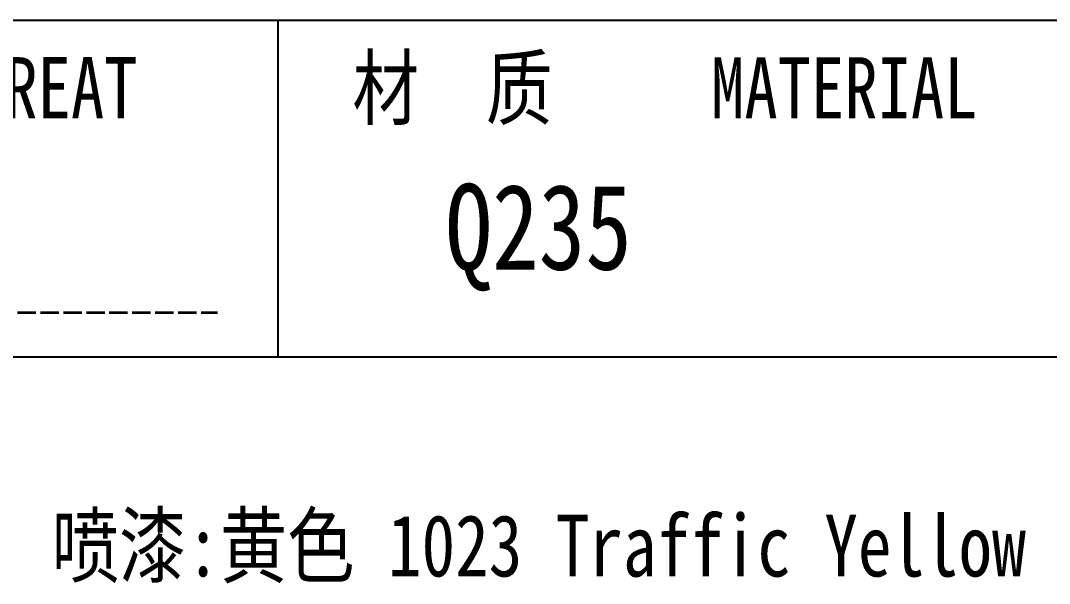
# Model space of a CAD drawing. Header units: millimetres. Extents: x 1333 to 70140, y -42879 to -5704.
# Drawn here: x 68686.7 to 68770.8, y -26103.4 to -26057.4 of the extents above; entities that cross this region are included whole.
import ezdxf
from ezdxf.enums import TextEntityAlignment as Align

# ---------------------------------------------------------------- set-up
doc = ezdxf.new("R2010")
doc.units = ezdxf.units.MM
doc.header["$LTSCALE"] = 0.5
doc.linetypes.add('AM_ISO02W050x2', pattern=[3.75, 3, -0.75])
for name, color, linetype in [('图\\M+19E79\\M+195B6\\M+18E9A', 7, 'Continuous'), ('材质', 7, 'Continuous'), ('表面处理', 7, 'Continuous')]:
    doc.layers.add(name, color=color, linetype=linetype)
doc.layers.add('图框', color=7, linetype='Continuous', lineweight=18)
doc.layers.add('粗虚线', color=6, linetype='AM_ISO02W050x2', lineweight=35)
doc.styles.add('国标', font='simfang.ttf', dxfattribs={"width": 0.8})

# ---------------------------------------------------------------- blocks, each defined once
blk = doc.blocks.new('GZDEH零件A3图框V01版')
at = {"layer": '图\\M+19E79\\M+195B6\\M+18E9A', "color": 7}
blk.add_line((3272.49, -1788.461), (3092.49, -1788.461), dxfattribs=at)
at = {"layer": '图\\M+19E79\\M+195B6\\M+18E9A', "color": 9}
for p, q in [((3272.49, -1788.461), (3092.49, -1788.461)), ((3124.99, -1788.461), (3124.99, -1802.211)), ((3181.99, -1802.211), (3092.49, -1802.211))]:
    blk.add_line(p, q, dxfattribs=at)
at = {"layer": '图\\M+19E79\\M+195B6\\M+18E9A', "color": 9, "style": '国标', "width": 0.8}
blk.add_text('材  质', height=2.5, dxfattribs=at).set_placement((3128.037, -1792.46))
for s, p in [('HEAT TREAT', (3112.454, -1792.456)), ('MATERIAL', (3148.136, -1792.46))]:
    blk.add_text(s, height=2.5, dxfattribs=at).set_placement(p, align=Align.CENTER)
blk = doc.blocks.new('DEH A3')
at = {"layer": '图框'}
blk.add_blockref('GZDEH零件A3图框V01版', (-2857.49, 1846.461), dxfattribs=at)

msp = doc.modelspace()

# ---------------------------------------------------------------- linework, layer by layer
at = {"layer": '粗虚线'}
msp.add_line((68647.097, -26081.255), (68702.82, -26081.255), dxfattribs=at)

# ---------------------------------------------------------------- block references
at = {"layer": '图框', "xscale": 2.000000000000017, "yscale": 2.000000000000017, "zscale": 2.000000000000017, "rotation": 359.9999925153066}
msp.add_blockref('DEH A3', (68172.748, -26173.398), dxfattribs=at)

# ---------------------------------------------------------------- texts
at = {"layer": '材质', "color": 3, "style": '国标', "width": 0.8}
msp.add_text('Q235', height=7, rotation=359.99999, dxfattribs=at).set_placement((68729.064, -26077.759), align=Align.CENTER)
at = {"layer": '表面处理', "color": 3, "style": '国标', "width": 0.8}
msp.add_text('喷漆:黄色 1023 Traffic Yellow  ', height=5.04, rotation=359.99999, dxfattribs=at).set_placement((68731.809, -26102.825), align=Align.CENTER)

doc.saveas('drawing.dxf')
